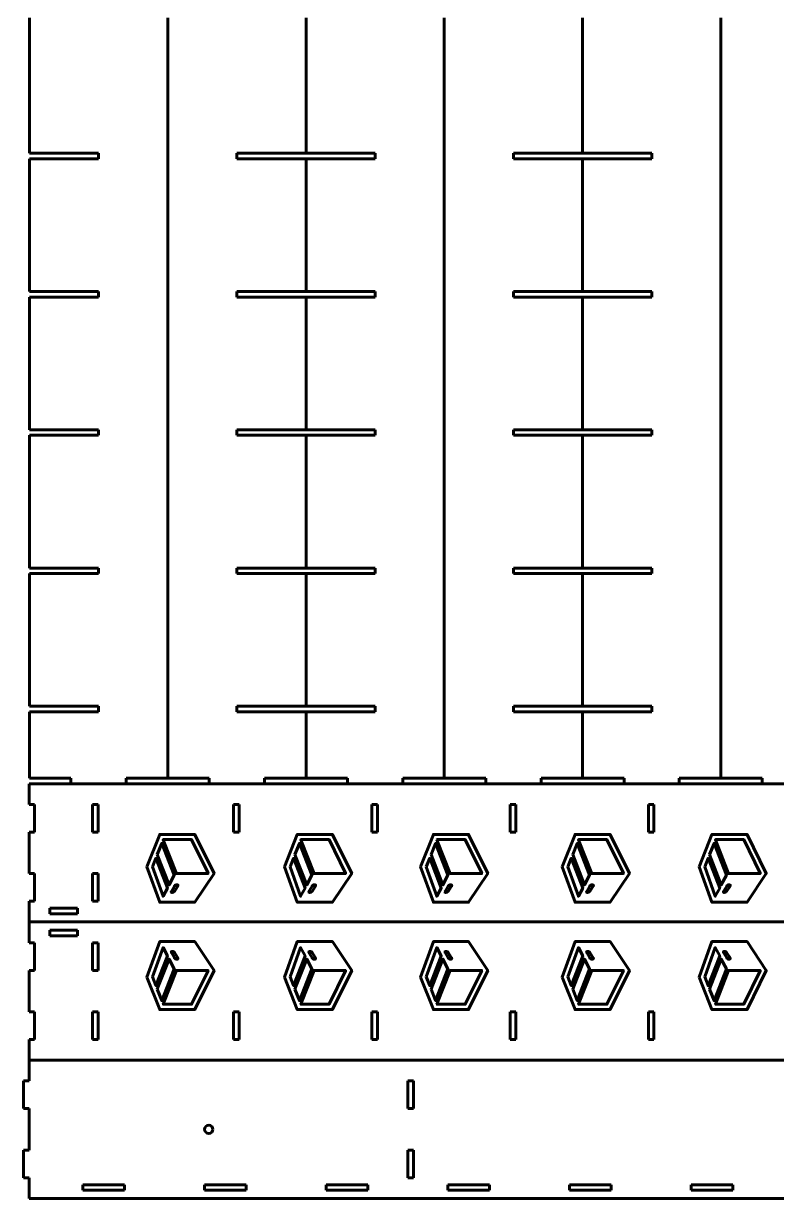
# Model space of a CAD drawing. Header units: millimetres. Extents: x -957 to -49, y -1472 to -56.
# Drawn here: x -957 to -412, y -1472 to -622 of the extents above; entities that cross this region are included whole.
import ezdxf

# ---------------------------------------------------------------- set-up
doc = ezdxf.new("R2010")
doc.units = ezdxf.units.MM
doc.linetypes.add('K5LT_BASIC', pattern=[0])

# ---------------------------------------------------------------- blocks, each defined once
blk = doc.blocks.new('U1')
at = {"color": 150, "linetype": 'K5LT_BASIC', "lineweight": 60, "true_color": 0x0080ff}
for p, q in [((-804.93, -1207.04), (-800.93, -1207.04)), ((-700.93, -1207.04), (-704.93, -1207.04)), ((-604.93, -1207.04), (-600.93, -1207.04)), ((-500.93, -1207.04), (-504.93, -1207.04))]:
    blk.add_line(p, q, dxfattribs=at)
for points, knots in [([(-867.69, -1232.19), (-867.69, -1232.19), (-858.42, -1208.69), (-858.42, -1208.69), (-833.03, -1208.69), (-833.03, -1208.69), (-819.1, -1237.04), (-819.1, -1237.04), (-833.03, -1257.82), (-833.03, -1257.82), (-858.42, -1257.82), (-858.42, -1257.82), (-867.69, -1232.19), (-867.69, -1232.19)], [0, 0, 0, 0, 0.166667, 0.166667, 0.333333, 0.333333, 0.5, 0.5, 0.666667, 0.666667, 0.833333, 0.833333, 1, 1, 1, 1]), ([(-860.14, -1223.34), (-860.14, -1223.34), (-851.63, -1245.24), (-851.63, -1245.24), (-847.91, -1238.16), (-847.91, -1238.16), (-856.89, -1215.19), (-856.89, -1215.19), (-860.14, -1223.34), (-860.14, -1223.34)], [0, 0, 0, 0, 0.25, 0.25, 0.5, 0.5, 0.75, 0.75, 1, 1, 1, 1]), ([(-855.89, -1212.59), (-855.89, -1212.59), (-846.32, -1237.04), (-846.32, -1237.04), (-823.65, -1237.04), (-823.65, -1237.04), (-823.47, -1236.74), (-823.47, -1236.74), (-835.4, -1212.47), (-835.4, -1212.47), (-855.83, -1212.47), (-855.83, -1212.47), (-855.89, -1212.59), (-855.89, -1212.59)], [0, 0, 0, 0, 0.166667, 0.166667, 0.333333, 0.333333, 0.5, 0.5, 0.666667, 0.666667, 0.833333, 0.833333, 1, 1, 1, 1]), ([(-768.16, -1232.19), (-768.16, -1232.19), (-758.89, -1208.69), (-758.89, -1208.69), (-733.5, -1208.69), (-733.5, -1208.69), (-719.56, -1237.04), (-719.56, -1237.04), (-733.5, -1257.82), (-733.5, -1257.82), (-758.89, -1257.82), (-758.89, -1257.82), (-768.16, -1232.19), (-768.16, -1232.19)], [0, 0, 0, 0, 0.166667, 0.166667, 0.333333, 0.333333, 0.5, 0.5, 0.666667, 0.666667, 0.833333, 0.833333, 1, 1, 1, 1]), ([(-760.6, -1223.34), (-760.6, -1223.34), (-752.1, -1245.24), (-752.1, -1245.24), (-748.38, -1238.16), (-748.38, -1238.16), (-757.35, -1215.19), (-757.35, -1215.19), (-760.6, -1223.34), (-760.6, -1223.34)], [0, 0, 0, 0, 0.25, 0.25, 0.5, 0.5, 0.75, 0.75, 1, 1, 1, 1]), ([(-756.35, -1212.59), (-756.35, -1212.59), (-746.78, -1237.04), (-746.78, -1237.04), (-724.11, -1237.04), (-724.11, -1237.04), (-723.93, -1236.74), (-723.93, -1236.74), (-735.86, -1212.47), (-735.86, -1212.47), (-756.29, -1212.47), (-756.29, -1212.47), (-756.35, -1212.59), (-756.35, -1212.59)], [0, 0, 0, 0, 0.166667, 0.166667, 0.333333, 0.333333, 0.5, 0.5, 0.666667, 0.666667, 0.833333, 0.833333, 1, 1, 1, 1]), ([(-669.7, -1232.19), (-669.7, -1232.19), (-660.43, -1208.69), (-660.43, -1208.69), (-635.04, -1208.69), (-635.04, -1208.69), (-621.11, -1237.04), (-621.11, -1237.04), (-635.04, -1257.82), (-635.04, -1257.82), (-660.43, -1257.82), (-660.43, -1257.82), (-669.7, -1232.19), (-669.7, -1232.19)], [0, 0, 0, 0, 0.166667, 0.166667, 0.333333, 0.333333, 0.5, 0.5, 0.666667, 0.666667, 0.833333, 0.833333, 1, 1, 1, 1]), ([(-662.14, -1223.34), (-662.14, -1223.34), (-653.64, -1245.24), (-653.64, -1245.24), (-649.92, -1238.16), (-649.92, -1238.16), (-658.9, -1215.19), (-658.9, -1215.19), (-662.14, -1223.34), (-662.14, -1223.34)], [0, 0, 0, 0, 0.25, 0.25, 0.5, 0.5, 0.75, 0.75, 1, 1, 1, 1]), ([(-657.89, -1212.59), (-657.89, -1212.59), (-648.33, -1237.04), (-648.33, -1237.04), (-625.65, -1237.04), (-625.65, -1237.04), (-625.48, -1236.74), (-625.48, -1236.74), (-637.4, -1212.47), (-637.4, -1212.47), (-657.83, -1212.47), (-657.83, -1212.47), (-657.89, -1212.59), (-657.89, -1212.59)], [0, 0, 0, 0, 0.166667, 0.166667, 0.333333, 0.333333, 0.5, 0.5, 0.666667, 0.666667, 0.833333, 0.833333, 1, 1, 1, 1]), ([(-567.28, -1232.19), (-567.28, -1232.19), (-558.01, -1208.69), (-558.01, -1208.69), (-532.62, -1208.69), (-532.62, -1208.69), (-518.69, -1237.04), (-518.69, -1237.04), (-532.62, -1257.82), (-532.62, -1257.82), (-558.01, -1257.82), (-558.01, -1257.82), (-567.28, -1232.19), (-567.28, -1232.19)], [0, 0, 0, 0, 0.166667, 0.166667, 0.333333, 0.333333, 0.5, 0.5, 0.666667, 0.666667, 0.833333, 0.833333, 1, 1, 1, 1]), ([(-559.72, -1223.34), (-559.72, -1223.34), (-551.22, -1245.24), (-551.22, -1245.24), (-547.5, -1238.16), (-547.5, -1238.16), (-556.48, -1215.19), (-556.48, -1215.19), (-559.72, -1223.34), (-559.72, -1223.34)], [0, 0, 0, 0, 0.25, 0.25, 0.5, 0.5, 0.75, 0.75, 1, 1, 1, 1]), ([(-555.47, -1212.59), (-555.47, -1212.59), (-545.91, -1237.04), (-545.91, -1237.04), (-523.23, -1237.04), (-523.23, -1237.04), (-523.06, -1236.74), (-523.06, -1236.74), (-534.98, -1212.47), (-534.98, -1212.47), (-555.41, -1212.47), (-555.41, -1212.47), (-555.47, -1212.59), (-555.47, -1212.59)], [0, 0, 0, 0, 0.166667, 0.166667, 0.333333, 0.333333, 0.5, 0.5, 0.666667, 0.666667, 0.833333, 0.833333, 1, 1, 1, 1]), ([(-468.3, -1232.19), (-468.3, -1232.19), (-459.03, -1208.69), (-459.03, -1208.69), (-433.64, -1208.69), (-433.64, -1208.69), (-419.71, -1237.04), (-419.71, -1237.04), (-433.64, -1257.82), (-433.64, -1257.82), (-459.03, -1257.82), (-459.03, -1257.82), (-468.3, -1232.19), (-468.3, -1232.19)], [0, 0, 0, 0, 0.166667, 0.166667, 0.333333, 0.333333, 0.5, 0.5, 0.666667, 0.666667, 0.833333, 0.833333, 1, 1, 1, 1]), ([(-460.74, -1223.34), (-460.74, -1223.34), (-452.24, -1245.24), (-452.24, -1245.24), (-448.52, -1238.16), (-448.52, -1238.16), (-457.5, -1215.19), (-457.5, -1215.19), (-460.74, -1223.34), (-460.74, -1223.34)], [0, 0, 0, 0, 0.25, 0.25, 0.5, 0.5, 0.75, 0.75, 1, 1, 1, 1]), ([(-456.49, -1212.59), (-456.49, -1212.59), (-446.93, -1237.04), (-446.93, -1237.04), (-424.25, -1237.04), (-424.25, -1237.04), (-424.08, -1236.74), (-424.08, -1236.74), (-436, -1212.47), (-436, -1212.47), (-456.43, -1212.47), (-456.43, -1212.47), (-456.49, -1212.59), (-456.49, -1212.59)], [0, 0, 0, 0, 0.166667, 0.166667, 0.333333, 0.333333, 0.5, 0.5, 0.666667, 0.666667, 0.833333, 0.833333, 1, 1, 1, 1]), ([(-863.62, -1232.25), (-863.62, -1232.25), (-856, -1253.45), (-856, -1253.45), (-852.82, -1247.49), (-852.82, -1247.49), (-861.14, -1225.99), (-861.14, -1225.99), (-863.62, -1232.25), (-863.62, -1232.25)], [0, 0, 0, 0, 0.25, 0.25, 0.5, 0.5, 0.75, 0.75, 1, 1, 1, 1]), ([(-764.08, -1232.25), (-764.08, -1232.25), (-756.47, -1253.45), (-756.47, -1253.45), (-753.28, -1247.49), (-753.28, -1247.49), (-761.6, -1225.99), (-761.6, -1225.99), (-764.08, -1232.25), (-764.08, -1232.25)], [0, 0, 0, 0, 0.25, 0.25, 0.5, 0.5, 0.75, 0.75, 1, 1, 1, 1]), ([(-665.63, -1232.25), (-665.63, -1232.25), (-658.01, -1253.45), (-658.01, -1253.45), (-654.82, -1247.49), (-654.82, -1247.49), (-663.15, -1225.99), (-663.15, -1225.99), (-665.63, -1232.25), (-665.63, -1232.25)], [0, 0, 0, 0, 0.25, 0.25, 0.5, 0.5, 0.75, 0.75, 1, 1, 1, 1]), ([(-563.21, -1232.25), (-563.21, -1232.25), (-555.59, -1253.45), (-555.59, -1253.45), (-552.4, -1247.49), (-552.4, -1247.49), (-560.73, -1225.99), (-560.73, -1225.99), (-563.21, -1232.25), (-563.21, -1232.25)], [0, 0, 0, 0, 0.25, 0.25, 0.5, 0.5, 0.75, 0.75, 1, 1, 1, 1]), ([(-464.23, -1232.25), (-464.23, -1232.25), (-456.61, -1253.45), (-456.61, -1253.45), (-453.42, -1247.49), (-453.42, -1247.49), (-461.75, -1225.99), (-461.75, -1225.99), (-464.23, -1232.25), (-464.23, -1232.25)], [0, 0, 0, 0, 0.25, 0.25, 0.5, 0.5, 0.75, 0.75, 1, 1, 1, 1]), ([(-850.1, -1250.26), (-850.12, -1250.59), (-849.89, -1250.78), (-849.45, -1250.79), (-848.86, -1250.82), (-848.12, -1250.45), (-847.8, -1249.97), (-847.8, -1249.97), (-845.32, -1246.19), (-845.32, -1246.19), (-844.93, -1245.6), (-845.18, -1245.09), (-846.52, -1245.04), (-847.38, -1245.47), (-847.74, -1246.07), (-847.74, -1246.07), (-849.98, -1249.91), (-849.98, -1249.91), (-850.05, -1250.03), (-850.09, -1250.15), (-850.1, -1250.26)], [0, 0, 0, 0, 0.142857, 0.142857, 0.142857, 0.285714, 0.285714, 0.285714, 0.428571, 0.428571, 0.428571, 0.571429, 0.571429, 0.714286, 0.714286, 0.714286, 0.857143, 0.857143, 0.857143, 1, 1, 1, 1]), ([(-750.56, -1250.26), (-750.58, -1250.59), (-750.35, -1250.78), (-749.91, -1250.79), (-749.32, -1250.82), (-748.58, -1250.45), (-748.26, -1249.97), (-748.26, -1249.97), (-745.78, -1246.19), (-745.78, -1246.19), (-745.39, -1245.6), (-745.64, -1245.09), (-746.98, -1245.04), (-747.84, -1245.47), (-748.2, -1246.07), (-748.2, -1246.07), (-750.44, -1249.91), (-750.44, -1249.91), (-750.52, -1250.03), (-750.55, -1250.15), (-750.56, -1250.26)], [0, 0, 0, 0, 0.142857, 0.142857, 0.142857, 0.285714, 0.285714, 0.285714, 0.428571, 0.428571, 0.428571, 0.571429, 0.571429, 0.714286, 0.714286, 0.714286, 0.857143, 0.857143, 0.857143, 1, 1, 1, 1]), ([(-652.11, -1250.26), (-652.13, -1250.59), (-651.9, -1250.78), (-651.46, -1250.79), (-650.87, -1250.82), (-650.13, -1250.45), (-649.8, -1249.97), (-649.8, -1249.97), (-647.32, -1246.19), (-647.32, -1246.19), (-646.94, -1245.6), (-647.18, -1245.09), (-648.53, -1245.04), (-649.39, -1245.47), (-649.74, -1246.07), (-649.74, -1246.07), (-651.99, -1249.91), (-651.99, -1249.91), (-652.06, -1250.03), (-652.1, -1250.15), (-652.11, -1250.26)], [0, 0, 0, 0, 0.142857, 0.142857, 0.142857, 0.285714, 0.285714, 0.285714, 0.428571, 0.428571, 0.428571, 0.571429, 0.571429, 0.714286, 0.714286, 0.714286, 0.857143, 0.857143, 0.857143, 1, 1, 1, 1]), ([(-549.69, -1250.26), (-549.71, -1250.59), (-549.48, -1250.78), (-549.04, -1250.79), (-548.45, -1250.82), (-547.71, -1250.45), (-547.38, -1249.97), (-547.38, -1249.97), (-544.9, -1246.19), (-544.9, -1246.19), (-544.52, -1245.6), (-544.76, -1245.09), (-546.11, -1245.04), (-546.97, -1245.47), (-547.32, -1246.07), (-547.32, -1246.07), (-549.57, -1249.91), (-549.57, -1249.91), (-549.64, -1250.03), (-549.68, -1250.15), (-549.69, -1250.26)], [0, 0, 0, 0, 0.142857, 0.142857, 0.142857, 0.285714, 0.285714, 0.285714, 0.428571, 0.428571, 0.428571, 0.571429, 0.571429, 0.714286, 0.714286, 0.714286, 0.857143, 0.857143, 0.857143, 1, 1, 1, 1]), ([(-450.71, -1250.26), (-450.73, -1250.59), (-450.5, -1250.78), (-450.06, -1250.79), (-449.47, -1250.82), (-448.73, -1250.45), (-448.4, -1249.97), (-448.4, -1249.97), (-445.92, -1246.19), (-445.92, -1246.19), (-445.54, -1245.6), (-445.78, -1245.09), (-447.13, -1245.04), (-447.99, -1245.47), (-448.34, -1246.07), (-448.34, -1246.07), (-450.59, -1249.91), (-450.59, -1249.91), (-450.66, -1250.03), (-450.7, -1250.15), (-450.71, -1250.26)], [0, 0, 0, 0, 0.142857, 0.142857, 0.142857, 0.285714, 0.285714, 0.285714, 0.428571, 0.428571, 0.428571, 0.571429, 0.571429, 0.714286, 0.714286, 0.714286, 0.857143, 0.857143, 0.857143, 1, 1, 1, 1])]:
    blk.add_open_spline(points, degree=3, knots=knots, dxfattribs=at)
blk = doc.blocks.new('U2')
at = {"color": 150, "linetype": 'K5LT_BASIC', "lineweight": 60, "true_color": 0x0080ff}
for p, q in [((-804.93, -1337.04), (-800.93, -1337.04)), ((-700.93, -1337.04), (-704.93, -1337.04)), ((-604.93, -1337.04), (-600.93, -1337.04)), ((-500.93, -1337.04), (-504.93, -1337.04))]:
    blk.add_line(p, q, dxfattribs=at)
for points, knots in [([(-867.69, -1311.88), (-867.69, -1311.88), (-858.42, -1335.38), (-858.42, -1335.38), (-833.03, -1335.38), (-833.03, -1335.38), (-819.1, -1307.04), (-819.1, -1307.04), (-833.03, -1286.25), (-833.03, -1286.25), (-858.42, -1286.25), (-858.42, -1286.25), (-867.69, -1311.88), (-867.69, -1311.88)], [0, 0, 0, 0, 0.166667, 0.166667, 0.333333, 0.333333, 0.5, 0.5, 0.666667, 0.666667, 0.833333, 0.833333, 1, 1, 1, 1]), ([(-863.62, -1311.82), (-863.62, -1311.82), (-856, -1290.62), (-856, -1290.62), (-852.82, -1296.59), (-852.82, -1296.59), (-861.14, -1318.08), (-861.14, -1318.08), (-863.62, -1311.82), (-863.62, -1311.82)], [0, 0, 0, 0, 0.25, 0.25, 0.5, 0.5, 0.75, 0.75, 1, 1, 1, 1]), ([(-768.16, -1311.88), (-768.16, -1311.88), (-758.89, -1335.38), (-758.89, -1335.38), (-733.5, -1335.38), (-733.5, -1335.38), (-719.56, -1307.04), (-719.56, -1307.04), (-733.5, -1286.25), (-733.5, -1286.25), (-758.89, -1286.25), (-758.89, -1286.25), (-768.16, -1311.88), (-768.16, -1311.88)], [0, 0, 0, 0, 0.166667, 0.166667, 0.333333, 0.333333, 0.5, 0.5, 0.666667, 0.666667, 0.833333, 0.833333, 1, 1, 1, 1]), ([(-764.08, -1311.82), (-764.08, -1311.82), (-756.47, -1290.62), (-756.47, -1290.62), (-753.28, -1296.59), (-753.28, -1296.59), (-761.6, -1318.08), (-761.6, -1318.08), (-764.08, -1311.82), (-764.08, -1311.82)], [0, 0, 0, 0, 0.25, 0.25, 0.5, 0.5, 0.75, 0.75, 1, 1, 1, 1]), ([(-669.7, -1311.88), (-669.7, -1311.88), (-660.43, -1335.38), (-660.43, -1335.38), (-635.04, -1335.38), (-635.04, -1335.38), (-621.11, -1307.04), (-621.11, -1307.04), (-635.04, -1286.25), (-635.04, -1286.25), (-660.43, -1286.25), (-660.43, -1286.25), (-669.7, -1311.88), (-669.7, -1311.88)], [0, 0, 0, 0, 0.166667, 0.166667, 0.333333, 0.333333, 0.5, 0.5, 0.666667, 0.666667, 0.833333, 0.833333, 1, 1, 1, 1]), ([(-665.63, -1311.82), (-665.63, -1311.82), (-658.01, -1290.62), (-658.01, -1290.62), (-654.82, -1296.59), (-654.82, -1296.59), (-663.15, -1318.08), (-663.15, -1318.08), (-665.63, -1311.82), (-665.63, -1311.82)], [0, 0, 0, 0, 0.25, 0.25, 0.5, 0.5, 0.75, 0.75, 1, 1, 1, 1]), ([(-567.28, -1311.88), (-567.28, -1311.88), (-558.01, -1335.38), (-558.01, -1335.38), (-532.62, -1335.38), (-532.62, -1335.38), (-518.69, -1307.04), (-518.69, -1307.04), (-532.62, -1286.25), (-532.62, -1286.25), (-558.01, -1286.25), (-558.01, -1286.25), (-567.28, -1311.88), (-567.28, -1311.88)], [0, 0, 0, 0, 0.166667, 0.166667, 0.333333, 0.333333, 0.5, 0.5, 0.666667, 0.666667, 0.833333, 0.833333, 1, 1, 1, 1]), ([(-563.21, -1311.82), (-563.21, -1311.82), (-555.59, -1290.62), (-555.59, -1290.62), (-552.4, -1296.59), (-552.4, -1296.59), (-560.73, -1318.08), (-560.73, -1318.08), (-563.21, -1311.82), (-563.21, -1311.82)], [0, 0, 0, 0, 0.25, 0.25, 0.5, 0.5, 0.75, 0.75, 1, 1, 1, 1]), ([(-468.3, -1311.88), (-468.3, -1311.88), (-459.03, -1335.38), (-459.03, -1335.38), (-433.64, -1335.38), (-433.64, -1335.38), (-419.71, -1307.04), (-419.71, -1307.04), (-433.64, -1286.25), (-433.64, -1286.25), (-459.03, -1286.25), (-459.03, -1286.25), (-468.3, -1311.88), (-468.3, -1311.88)], [0, 0, 0, 0, 0.166667, 0.166667, 0.333333, 0.333333, 0.5, 0.5, 0.666667, 0.666667, 0.833333, 0.833333, 1, 1, 1, 1]), ([(-464.23, -1311.82), (-464.23, -1311.82), (-456.61, -1290.62), (-456.61, -1290.62), (-453.42, -1296.59), (-453.42, -1296.59), (-461.75, -1318.08), (-461.75, -1318.08), (-464.23, -1311.82), (-464.23, -1311.82)], [0, 0, 0, 0, 0.25, 0.25, 0.5, 0.5, 0.75, 0.75, 1, 1, 1, 1]), ([(-860.14, -1320.73), (-860.14, -1320.73), (-851.63, -1298.83), (-851.63, -1298.83), (-847.91, -1305.91), (-847.91, -1305.91), (-856.89, -1328.88), (-856.89, -1328.88), (-860.14, -1320.73), (-860.14, -1320.73)], [0, 0, 0, 0, 0.25, 0.25, 0.5, 0.5, 0.75, 0.75, 1, 1, 1, 1]), ([(-850.1, -1293.81), (-850.12, -1293.49), (-849.89, -1293.29), (-849.45, -1293.28), (-848.86, -1293.26), (-848.12, -1293.62), (-847.8, -1294.11), (-847.8, -1294.11), (-845.32, -1297.88), (-845.32, -1297.88), (-844.93, -1298.47), (-845.18, -1298.98), (-846.52, -1299.03), (-847.38, -1298.6), (-847.74, -1298), (-847.74, -1298), (-849.98, -1294.16), (-849.98, -1294.16), (-850.05, -1294.04), (-850.09, -1293.92), (-850.1, -1293.81)], [0, 0, 0, 0, 0.142857, 0.142857, 0.142857, 0.285714, 0.285714, 0.285714, 0.428571, 0.428571, 0.428571, 0.571429, 0.571429, 0.714286, 0.714286, 0.714286, 0.857143, 0.857143, 0.857143, 1, 1, 1, 1]), ([(-760.6, -1320.73), (-760.6, -1320.73), (-752.1, -1298.83), (-752.1, -1298.83), (-748.38, -1305.91), (-748.38, -1305.91), (-757.35, -1328.88), (-757.35, -1328.88), (-760.6, -1320.73), (-760.6, -1320.73)], [0, 0, 0, 0, 0.25, 0.25, 0.5, 0.5, 0.75, 0.75, 1, 1, 1, 1]), ([(-750.56, -1293.81), (-750.58, -1293.49), (-750.35, -1293.29), (-749.91, -1293.28), (-749.32, -1293.26), (-748.58, -1293.62), (-748.26, -1294.11), (-748.26, -1294.11), (-745.78, -1297.88), (-745.78, -1297.88), (-745.39, -1298.47), (-745.64, -1298.98), (-746.98, -1299.03), (-747.84, -1298.6), (-748.2, -1298), (-748.2, -1298), (-750.44, -1294.16), (-750.44, -1294.16), (-750.52, -1294.04), (-750.55, -1293.92), (-750.56, -1293.81)], [0, 0, 0, 0, 0.142857, 0.142857, 0.142857, 0.285714, 0.285714, 0.285714, 0.428571, 0.428571, 0.428571, 0.571429, 0.571429, 0.714286, 0.714286, 0.714286, 0.857143, 0.857143, 0.857143, 1, 1, 1, 1]), ([(-662.14, -1320.73), (-662.14, -1320.73), (-653.64, -1298.83), (-653.64, -1298.83), (-649.92, -1305.91), (-649.92, -1305.91), (-658.9, -1328.88), (-658.9, -1328.88), (-662.14, -1320.73), (-662.14, -1320.73)], [0, 0, 0, 0, 0.25, 0.25, 0.5, 0.5, 0.75, 0.75, 1, 1, 1, 1]), ([(-652.11, -1293.81), (-652.13, -1293.49), (-651.9, -1293.29), (-651.46, -1293.28), (-650.87, -1293.26), (-650.13, -1293.62), (-649.8, -1294.11), (-649.8, -1294.11), (-647.32, -1297.88), (-647.32, -1297.88), (-646.94, -1298.47), (-647.18, -1298.98), (-648.53, -1299.03), (-649.39, -1298.6), (-649.74, -1298), (-649.74, -1298), (-651.99, -1294.16), (-651.99, -1294.16), (-652.06, -1294.04), (-652.1, -1293.92), (-652.11, -1293.81)], [0, 0, 0, 0, 0.142857, 0.142857, 0.142857, 0.285714, 0.285714, 0.285714, 0.428571, 0.428571, 0.428571, 0.571429, 0.571429, 0.714286, 0.714286, 0.714286, 0.857143, 0.857143, 0.857143, 1, 1, 1, 1]), ([(-559.72, -1320.73), (-559.72, -1320.73), (-551.22, -1298.83), (-551.22, -1298.83), (-547.5, -1305.91), (-547.5, -1305.91), (-556.48, -1328.88), (-556.48, -1328.88), (-559.72, -1320.73), (-559.72, -1320.73)], [0, 0, 0, 0, 0.25, 0.25, 0.5, 0.5, 0.75, 0.75, 1, 1, 1, 1]), ([(-549.69, -1293.81), (-549.71, -1293.49), (-549.48, -1293.29), (-549.04, -1293.28), (-548.45, -1293.26), (-547.71, -1293.62), (-547.38, -1294.11), (-547.38, -1294.11), (-544.9, -1297.88), (-544.9, -1297.88), (-544.52, -1298.47), (-544.76, -1298.98), (-546.11, -1299.03), (-546.97, -1298.6), (-547.32, -1298), (-547.32, -1298), (-549.57, -1294.16), (-549.57, -1294.16), (-549.64, -1294.04), (-549.68, -1293.92), (-549.69, -1293.81)], [0, 0, 0, 0, 0.142857, 0.142857, 0.142857, 0.285714, 0.285714, 0.285714, 0.428571, 0.428571, 0.428571, 0.571429, 0.571429, 0.714286, 0.714286, 0.714286, 0.857143, 0.857143, 0.857143, 1, 1, 1, 1]), ([(-460.74, -1320.73), (-460.74, -1320.73), (-452.24, -1298.83), (-452.24, -1298.83), (-448.52, -1305.91), (-448.52, -1305.91), (-457.5, -1328.88), (-457.5, -1328.88), (-460.74, -1320.73), (-460.74, -1320.73)], [0, 0, 0, 0, 0.25, 0.25, 0.5, 0.5, 0.75, 0.75, 1, 1, 1, 1]), ([(-450.71, -1293.81), (-450.73, -1293.49), (-450.5, -1293.29), (-450.06, -1293.28), (-449.47, -1293.26), (-448.73, -1293.62), (-448.4, -1294.11), (-448.4, -1294.11), (-445.92, -1297.88), (-445.92, -1297.88), (-445.54, -1298.47), (-445.78, -1298.98), (-447.13, -1299.03), (-447.99, -1298.6), (-448.34, -1298), (-448.34, -1298), (-450.59, -1294.16), (-450.59, -1294.16), (-450.66, -1294.04), (-450.7, -1293.92), (-450.71, -1293.81)], [0, 0, 0, 0, 0.142857, 0.142857, 0.142857, 0.285714, 0.285714, 0.285714, 0.428571, 0.428571, 0.428571, 0.571429, 0.571429, 0.714286, 0.714286, 0.714286, 0.857143, 0.857143, 0.857143, 1, 1, 1, 1]), ([(-855.89, -1331.48), (-855.89, -1331.48), (-846.32, -1307.04), (-846.32, -1307.04), (-823.65, -1307.04), (-823.65, -1307.04), (-823.47, -1307.33), (-823.47, -1307.33), (-835.4, -1331.6), (-835.4, -1331.6), (-855.83, -1331.6), (-855.83, -1331.6), (-855.89, -1331.48), (-855.89, -1331.48)], [0, 0, 0, 0, 0.166667, 0.166667, 0.333333, 0.333333, 0.5, 0.5, 0.666667, 0.666667, 0.833333, 0.833333, 1, 1, 1, 1]), ([(-756.35, -1331.48), (-756.35, -1331.48), (-746.78, -1307.04), (-746.78, -1307.04), (-724.11, -1307.04), (-724.11, -1307.04), (-723.93, -1307.33), (-723.93, -1307.33), (-735.86, -1331.6), (-735.86, -1331.6), (-756.29, -1331.6), (-756.29, -1331.6), (-756.35, -1331.48), (-756.35, -1331.48)], [0, 0, 0, 0, 0.166667, 0.166667, 0.333333, 0.333333, 0.5, 0.5, 0.666667, 0.666667, 0.833333, 0.833333, 1, 1, 1, 1]), ([(-657.89, -1331.48), (-657.89, -1331.48), (-648.33, -1307.04), (-648.33, -1307.04), (-625.65, -1307.04), (-625.65, -1307.04), (-625.48, -1307.33), (-625.48, -1307.33), (-637.4, -1331.6), (-637.4, -1331.6), (-657.83, -1331.6), (-657.83, -1331.6), (-657.89, -1331.48), (-657.89, -1331.48)], [0, 0, 0, 0, 0.166667, 0.166667, 0.333333, 0.333333, 0.5, 0.5, 0.666667, 0.666667, 0.833333, 0.833333, 1, 1, 1, 1]), ([(-555.47, -1331.48), (-555.47, -1331.48), (-545.91, -1307.04), (-545.91, -1307.04), (-523.23, -1307.04), (-523.23, -1307.04), (-523.06, -1307.33), (-523.06, -1307.33), (-534.98, -1331.6), (-534.98, -1331.6), (-555.41, -1331.6), (-555.41, -1331.6), (-555.47, -1331.48), (-555.47, -1331.48)], [0, 0, 0, 0, 0.166667, 0.166667, 0.333333, 0.333333, 0.5, 0.5, 0.666667, 0.666667, 0.833333, 0.833333, 1, 1, 1, 1]), ([(-456.49, -1331.48), (-456.49, -1331.48), (-446.93, -1307.04), (-446.93, -1307.04), (-424.25, -1307.04), (-424.25, -1307.04), (-424.08, -1307.33), (-424.08, -1307.33), (-436, -1331.6), (-436, -1331.6), (-456.43, -1331.6), (-456.43, -1331.6), (-456.49, -1331.48), (-456.49, -1331.48)], [0, 0, 0, 0, 0.166667, 0.166667, 0.333333, 0.333333, 0.5, 0.5, 0.666667, 0.666667, 0.833333, 0.833333, 1, 1, 1, 1])]:
    blk.add_open_spline(points, degree=3, knots=knots, dxfattribs=at)
blk = doc.blocks.new('U3')
at = {"color": 150, "linetype": 'K5LT_BASIC', "lineweight": 60, "true_color": 0x0080ff}
for p, q in [((-952.6, -618.04), (-952.6, -716.04)), ((-852.6, -1168.04), (-852.6, -618.04)), ((-752.6, -716.04), (-752.6, -618.04)), ((-652.6, -1168.04), (-652.6, -618.04)), ((-552.6, -716.04), (-552.6, -618.04)), ((-452.6, -1168.04), (-452.6, -618.04)), ((-952.6, -716.04), (-902.6, -716.04)), ((-902.6, -720.04), (-952.6, -720.04)), ((-952.6, -720.04), (-952.6, -816.04)), ((-902.6, -716.04), (-902.6, -720.04)), ((-802.6, -720.04), (-802.6, -716.04)), ((-802.6, -716.04), (-752.6, -716.04)), ((-752.6, -720.04), (-802.6, -720.04)), ((-752.6, -716.04), (-702.6, -716.04)), ((-752.6, -816.04), (-752.6, -720.04)), ((-702.6, -720.04), (-752.6, -720.04)), ((-702.6, -716.04), (-702.6, -720.04)), ((-602.6, -720.04), (-602.6, -716.04)), ((-602.6, -716.04), (-552.6, -716.04)), ((-552.6, -720.04), (-602.6, -720.04)), ((-552.6, -716.04), (-502.6, -716.04)), ((-552.6, -816.04), (-552.6, -720.04)), ((-502.6, -720.04), (-552.6, -720.04)), ((-502.6, -716.04), (-502.6, -720.04)), ((-952.6, -816.04), (-902.6, -816.04)), ((-902.6, -820.04), (-952.6, -820.04)), ((-952.6, -820.04), (-952.6, -916.04)), ((-902.6, -816.04), (-902.6, -820.04)), ((-802.6, -820.04), (-802.6, -816.04)), ((-802.6, -816.04), (-752.6, -816.04)), ((-752.6, -820.04), (-802.6, -820.04)), ((-752.6, -816.04), (-702.6, -816.04)), ((-752.6, -916.04), (-752.6, -820.04)), ((-702.6, -820.04), (-752.6, -820.04)), ((-702.6, -816.04), (-702.6, -820.04)), ((-602.6, -820.04), (-602.6, -816.04)), ((-602.6, -816.04), (-552.6, -816.04)), ((-552.6, -820.04), (-602.6, -820.04)), ((-552.6, -816.04), (-502.6, -816.04)), ((-552.6, -916.04), (-552.6, -820.04)), ((-502.6, -820.04), (-552.6, -820.04)), ((-502.6, -816.04), (-502.6, -820.04)), ((-952.6, -916.04), (-902.6, -916.04)), ((-902.6, -916.04), (-902.6, -920.04)), ((-802.6, -920.04), (-802.6, -916.04)), ((-802.6, -916.04), (-752.6, -916.04)), ((-752.6, -916.04), (-702.6, -916.04)), ((-702.6, -916.04), (-702.6, -920.04)), ((-602.6, -920.04), (-602.6, -916.04)), ((-602.6, -916.04), (-552.6, -916.04)), ((-552.6, -916.04), (-502.6, -916.04)), ((-502.6, -916.04), (-502.6, -920.04)), ((-902.6, -920.04), (-952.6, -920.04)), ((-952.6, -920.04), (-952.6, -1016.04)), ((-752.6, -920.04), (-802.6, -920.04)), ((-752.6, -1016.04), (-752.6, -920.04)), ((-702.6, -920.04), (-752.6, -920.04)), ((-552.6, -920.04), (-602.6, -920.04)), ((-552.6, -1016.04), (-552.6, -920.04)), ((-502.6, -920.04), (-552.6, -920.04)), ((-952.6, -1016.04), (-902.6, -1016.04)), ((-902.6, -1016.04), (-902.6, -1020.04)), ((-802.6, -1020.04), (-802.6, -1016.04)), ((-802.6, -1016.04), (-752.6, -1016.04)), ((-752.6, -1016.04), (-702.6, -1016.04)), ((-702.6, -1016.04), (-702.6, -1020.04)), ((-602.6, -1020.04), (-602.6, -1016.04)), ((-602.6, -1016.04), (-552.6, -1016.04)), ((-552.6, -1016.04), (-502.6, -1016.04)), ((-502.6, -1016.04), (-502.6, -1020.04)), ((-902.6, -1020.04), (-952.6, -1020.04)), ((-952.6, -1020.04), (-952.6, -1116.04)), ((-752.6, -1020.04), (-802.6, -1020.04)), ((-752.6, -1116.04), (-752.6, -1020.04)), ((-702.6, -1020.04), (-752.6, -1020.04)), ((-552.6, -1020.04), (-602.6, -1020.04)), ((-552.6, -1116.04), (-552.6, -1020.04)), ((-502.6, -1020.04), (-552.6, -1020.04)), ((-952.6, -1116.04), (-902.6, -1116.04)), ((-902.6, -1120.04), (-952.6, -1120.04)), ((-952.6, -1120.04), (-952.6, -1168.04)), ((-902.6, -1116.04), (-902.6, -1120.04)), ((-802.6, -1120.04), (-802.6, -1116.04)), ((-802.6, -1116.04), (-752.6, -1116.04)), ((-752.6, -1120.04), (-802.6, -1120.04)), ((-752.6, -1116.04), (-702.6, -1116.04)), ((-752.6, -1168.04), (-752.6, -1120.04)), ((-702.6, -1120.04), (-752.6, -1120.04)), ((-702.6, -1116.04), (-702.6, -1120.04)), ((-602.6, -1120.04), (-602.6, -1116.04)), ((-602.6, -1116.04), (-552.6, -1116.04)), ((-552.6, -1120.04), (-602.6, -1120.04)), ((-552.6, -1116.04), (-502.6, -1116.04)), ((-552.6, -1168.04), (-552.6, -1120.04)), ((-502.6, -1120.04), (-552.6, -1120.04)), ((-502.6, -1116.04), (-502.6, -1120.04)), ((-952.93, -1187.04), (-952.93, -1172.04)), ((-952.93, -1172.04), (-202.93, -1172.04)), ((-952.6, -1168.04), (-922.6, -1168.04)), ((-922.6, -1168.04), (-922.6, -1172.04)), ((-882.6, -1172.04), (-882.6, -1168.04)), ((-882.6, -1168.04), (-852.6, -1168.04)), ((-852.6, -1168.04), (-822.6, -1168.04)), ((-822.6, -1168.04), (-822.6, -1172.04)), ((-782.6, -1172.04), (-782.6, -1168.04)), ((-782.6, -1168.04), (-752.6, -1168.04)), ((-752.6, -1168.04), (-722.6, -1168.04)), ((-722.6, -1168.04), (-722.6, -1172.04)), ((-682.6, -1172.04), (-682.6, -1168.04)), ((-682.6, -1168.04), (-652.6, -1168.04)), ((-652.6, -1168.04), (-622.6, -1168.04)), ((-622.6, -1168.04), (-622.6, -1172.04)), ((-582.6, -1172.04), (-582.6, -1168.04)), ((-582.6, -1168.04), (-552.6, -1168.04)), ((-552.6, -1168.04), (-522.6, -1168.04)), ((-522.6, -1168.04), (-522.6, -1172.04)), ((-482.6, -1172.04), (-482.6, -1168.04)), ((-482.6, -1168.04), (-452.6, -1168.04)), ((-452.6, -1168.04), (-422.6, -1168.04)), ((-422.6, -1168.04), (-422.6, -1172.04)), ((-948.93, -1187.04), (-952.93, -1187.04)), ((-948.93, -1207.04), (-948.93, -1187.04)), ((-906.93, -1207.04), (-906.93, -1187.04)), ((-906.93, -1187.04), (-902.93, -1187.04)), ((-902.93, -1187.04), (-902.93, -1207.04)), ((-804.93, -1187.04), (-804.93, -1207.04)), ((-800.93, -1187.04), (-804.93, -1187.04)), ((-800.93, -1207.04), (-800.93, -1187.04)), ((-704.93, -1207.04), (-704.93, -1187.04)), ((-704.93, -1187.04), (-700.93, -1187.04)), ((-700.93, -1187.04), (-700.93, -1207.04)), ((-604.93, -1187.04), (-604.93, -1207.04)), ((-600.93, -1187.04), (-604.93, -1187.04)), ((-600.93, -1207.04), (-600.93, -1187.04)), ((-504.93, -1207.04), (-504.93, -1187.04)), ((-504.93, -1187.04), (-500.93, -1187.04)), ((-500.93, -1187.04), (-500.93, -1207.04)), ((-952.93, -1237.04), (-952.93, -1207.04)), ((-952.93, -1207.04), (-948.93, -1207.04)), ((-902.93, -1207.04), (-906.93, -1207.04)), ((-948.93, -1237.04), (-952.93, -1237.04)), ((-948.93, -1257.04), (-948.93, -1237.04)), ((-906.93, -1237.04), (-906.93, -1257.04)), ((-902.93, -1237.04), (-906.93, -1237.04)), ((-902.93, -1257.04), (-902.93, -1237.04)), ((-952.93, -1272.04), (-952.93, -1257.04)), ((-952.93, -1257.04), (-948.93, -1257.04)), ((-906.93, -1257.04), (-902.93, -1257.04)), ((-937.93, -1262.04), (-917.93, -1262.04)), ((-937.93, -1266.04), (-937.93, -1262.04)), ((-917.93, -1266.04), (-937.93, -1266.04)), ((-917.93, -1262.04), (-917.93, -1266.04)), ((-202.93, -1272.04), (-952.93, -1272.04)), ((-952.93, -1272.04), (-952.93, -1287.04)), ((-917.93, -1278.04), (-937.93, -1278.04)), ((-937.93, -1278.04), (-937.93, -1282.04)), ((-937.93, -1282.04), (-917.93, -1282.04)), ((-917.93, -1282.04), (-917.93, -1278.04)), ((-952.93, -1287.04), (-948.93, -1287.04)), ((-948.93, -1287.04), (-948.93, -1307.04)), ((-906.93, -1307.04), (-906.93, -1287.04)), ((-906.93, -1287.04), (-902.93, -1287.04)), ((-902.93, -1287.04), (-902.93, -1307.04)), ((-948.93, -1307.04), (-952.93, -1307.04)), ((-952.93, -1307.04), (-952.93, -1337.04)), ((-902.93, -1307.04), (-906.93, -1307.04)), ((-952.93, -1337.04), (-948.93, -1337.04)), ((-948.93, -1337.04), (-948.93, -1357.04)), ((-906.93, -1337.04), (-906.93, -1357.04)), ((-902.93, -1337.04), (-906.93, -1337.04)), ((-902.93, -1357.04), (-902.93, -1337.04)), ((-804.93, -1357.04), (-804.93, -1337.04)), ((-800.93, -1337.04), (-800.93, -1357.04)), ((-704.93, -1337.04), (-704.93, -1357.04)), ((-700.93, -1357.04), (-700.93, -1337.04)), ((-604.93, -1357.04), (-604.93, -1337.04)), ((-600.93, -1337.04), (-600.93, -1357.04)), ((-504.93, -1337.04), (-504.93, -1357.04)), ((-500.93, -1357.04), (-500.93, -1337.04)), ((-948.93, -1357.04), (-952.93, -1357.04)), ((-952.93, -1357.04), (-952.93, -1372.04)), ((-906.93, -1357.04), (-902.93, -1357.04)), ((-800.93, -1357.04), (-804.93, -1357.04)), ((-704.93, -1357.04), (-700.93, -1357.04)), ((-600.93, -1357.04), (-604.93, -1357.04)), ((-504.93, -1357.04), (-500.93, -1357.04)), ((-952.93, -1387.04), (-952.93, -1372.04)), ((-952.93, -1372.04), (-52.93, -1372.04)), ((-956.93, -1407.04), (-956.93, -1387.04)), ((-956.93, -1387.04), (-952.93, -1387.04)), ((-678.93, -1407.04), (-678.93, -1387.04)), ((-678.93, -1387.04), (-674.93, -1387.04)), ((-674.93, -1387.04), (-674.93, -1407.04)), ((-952.93, -1407.04), (-956.93, -1407.04)), ((-952.93, -1437.04), (-952.93, -1407.04)), ((-674.93, -1407.04), (-678.93, -1407.04)), ((-956.93, -1457.04), (-956.93, -1437.04)), ((-956.93, -1437.04), (-952.93, -1437.04)), ((-678.93, -1457.04), (-678.93, -1437.04)), ((-678.93, -1437.04), (-674.93, -1437.04)), ((-674.93, -1437.04), (-674.93, -1457.04)), ((-952.93, -1457.04), (-956.93, -1457.04)), ((-952.93, -1472.04), (-952.93, -1457.04)), ((-674.93, -1457.04), (-678.93, -1457.04)), ((-913.93, -1462.04), (-883.93, -1462.04)), ((-913.93, -1466.04), (-913.93, -1462.04)), ((-883.93, -1466.04), (-913.93, -1466.04)), ((-883.93, -1462.04), (-883.93, -1466.04)), ((-795.93, -1462.04), (-825.93, -1462.04)), ((-825.93, -1462.04), (-825.93, -1466.04)), ((-825.93, -1466.04), (-795.93, -1466.04)), ((-795.93, -1466.04), (-795.93, -1462.04)), ((-737.93, -1466.04), (-737.93, -1462.04)), ((-737.93, -1462.04), (-707.93, -1462.04)), ((-707.93, -1466.04), (-737.93, -1466.04)), ((-707.93, -1462.04), (-707.93, -1466.04)), ((-649.93, -1466.04), (-649.93, -1462.04)), ((-649.93, -1462.04), (-619.93, -1462.04)), ((-619.93, -1466.04), (-649.93, -1466.04)), ((-619.93, -1462.04), (-619.93, -1466.04)), ((-561.93, -1466.04), (-561.93, -1462.04)), ((-561.93, -1462.04), (-531.93, -1462.04)), ((-531.93, -1466.04), (-561.93, -1466.04)), ((-531.93, -1462.04), (-531.93, -1466.04)), ((-473.93, -1466.04), (-473.93, -1462.04)), ((-473.93, -1462.04), (-443.93, -1462.04)), ((-443.93, -1466.04), (-473.93, -1466.04)), ((-443.93, -1462.04), (-443.93, -1466.04)), ((-52.93, -1472.04), (-952.93, -1472.04))]:
    blk.add_line(p, q, dxfattribs=at)
blk.add_circle((-822.93, -1422.04), 3, dxfattribs=at)

msp = doc.modelspace()

# ---------------------------------------------------------------- block references
for name in ['U3', 'U1', 'U2']:
    msp.add_blockref(name, (0, 0))

doc.saveas('drawing.dxf')
